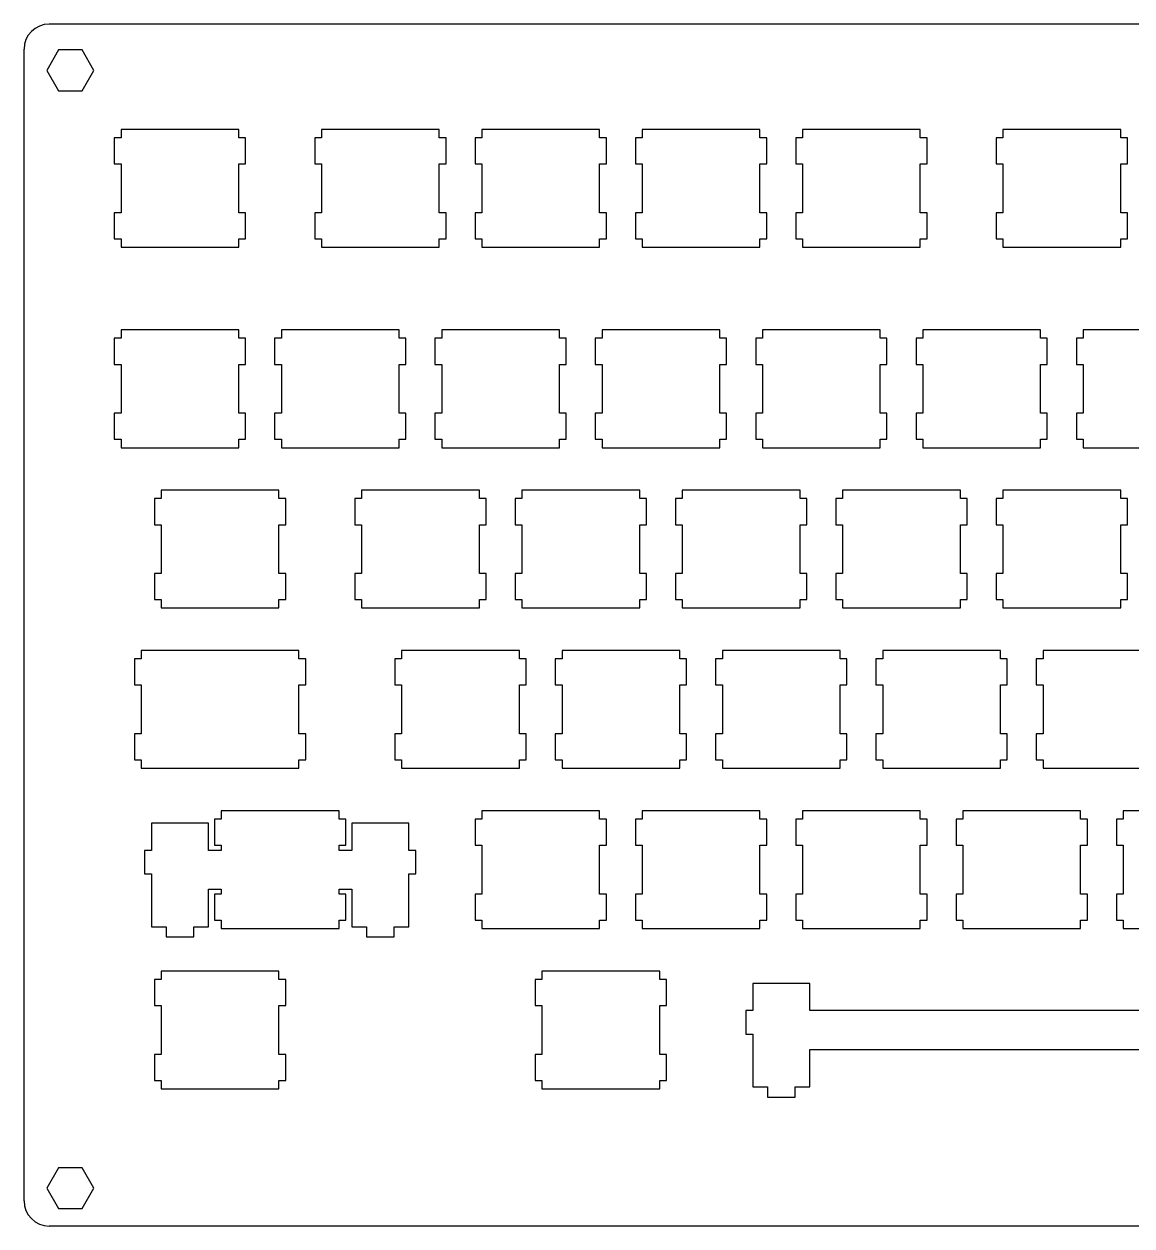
# Model space of a CAD drawing. Extents: x -73 to 335, y -42 to 100.
# Drawn here: x -73.5 to 58.1, y -42.4 to 100.5 of the extents above; entities that cross this region are included whole.
import ezdxf

# ---------------------------------------------------------------- set-up
doc = ezdxf.new("R2010")
doc.units = 0
doc.header["$MEASUREMENT"] = 0

msp = doc.modelspace()

# ---------------------------------------------------------------- linework, layer by layer
at = {"linetype": 'Continuous'}
msp.add_line((241.95, 100.45), (-70.5, 100.45), dxfattribs=at)
at = {"color": 0}
for p, q in [((-73.5, -39.38), (-73.5, 97.45)), ((-61.97, 87.93), (-61.97, 86.93)), ((-47.97, 87.93), (-61.97, 87.93)), ((-47.97, 86.93), (-47.97, 87.93)), ((-38.16, 87.93), (-38.16, 86.93)), ((-24.16, 87.93), (-38.16, 87.93)), ((-24.16, 86.93), (-24.16, 87.93)), ((-19.11, 87.93), (-19.11, 86.93)), ((-5.11, 87.93), (-19.11, 87.93)), ((-5.11, 86.93), (-5.11, 87.93)), ((-0.06, 87.93), (-0.06, 86.93)), ((13.94, 87.93), (-0.06, 87.93)), ((13.94, 86.93), (13.94, 87.93)), ((18.99, 87.93), (18.99, 86.93)), ((32.99, 87.93), (18.99, 87.93)), ((32.99, 86.93), (32.99, 87.93)), ((42.8, 87.93), (42.8, 86.93)), ((56.8, 87.93), (42.8, 87.93)), ((56.8, 86.93), (56.8, 87.93)), ((-61.97, 86.93), (-62.77, 86.93)), ((-62.77, 86.93), (-62.77, 83.83)), ((-47.17, 86.93), (-47.97, 86.93)), ((-47.17, 83.83), (-47.17, 86.93)), ((-38.16, 86.93), (-38.96, 86.93)), ((-38.96, 86.93), (-38.96, 83.83)), ((-23.36, 86.93), (-24.16, 86.93)), ((-23.36, 83.83), (-23.36, 86.93)), ((-19.11, 86.93), (-19.91, 86.93)), ((-19.91, 86.93), (-19.91, 83.83)), ((-4.31, 86.93), (-5.11, 86.93)), ((-4.31, 83.83), (-4.31, 86.93)), ((-0.06, 86.93), (-0.86, 86.93)), ((-0.86, 86.93), (-0.86, 83.83)), ((14.74, 86.93), (13.94, 86.93)), ((14.74, 83.83), (14.74, 86.93)), ((18.99, 86.93), (18.19, 86.93)), ((18.19, 86.93), (18.19, 83.83)), ((33.79, 86.93), (32.99, 86.93)), ((33.79, 83.83), (33.79, 86.93)), ((42.8, 86.93), (42, 86.93)), ((42, 86.93), (42, 83.83)), ((57.6, 86.93), (56.8, 86.93)), ((57.6, 83.83), (57.6, 86.93)), ((-62.77, 83.83), (-61.97, 83.83)), ((-61.97, 83.83), (-61.97, 78.03)), ((-47.97, 78.03), (-47.97, 83.83)), ((-47.97, 83.83), (-47.17, 83.83)), ((-38.96, 83.83), (-38.16, 83.83)), ((-38.16, 83.83), (-38.16, 78.03)), ((-24.16, 78.03), (-24.16, 83.83)), ((-24.16, 83.83), (-23.36, 83.83)), ((-19.91, 83.83), (-19.11, 83.83)), ((-19.11, 83.83), (-19.11, 78.03)), ((-5.11, 78.03), (-5.11, 83.83)), ((-5.11, 83.83), (-4.31, 83.83)), ((-0.86, 83.83), (-0.06, 83.83)), ((-0.06, 83.83), (-0.06, 78.03)), ((13.94, 78.03), (13.94, 83.83)), ((13.94, 83.83), (14.74, 83.83)), ((18.19, 83.83), (18.99, 83.83)), ((18.99, 83.83), (18.99, 78.03)), ((32.99, 78.03), (32.99, 83.83)), ((32.99, 83.83), (33.79, 83.83)), ((42, 83.83), (42.8, 83.83)), ((42.8, 83.83), (42.8, 78.03)), ((56.8, 78.03), (56.8, 83.83)), ((56.8, 83.83), (57.6, 83.83)), ((-61.97, 78.03), (-62.77, 78.03)), ((-62.77, 78.03), (-62.77, 74.93)), ((-47.17, 78.03), (-47.97, 78.03)), ((-47.17, 74.93), (-47.17, 78.03)), ((-38.16, 78.03), (-38.96, 78.03)), ((-38.96, 78.03), (-38.96, 74.93)), ((-23.36, 78.03), (-24.16, 78.03)), ((-23.36, 74.93), (-23.36, 78.03)), ((-19.11, 78.03), (-19.91, 78.03)), ((-19.91, 78.03), (-19.91, 74.93)), ((-4.31, 78.03), (-5.11, 78.03)), ((-4.31, 74.93), (-4.31, 78.03)), ((-0.06, 78.03), (-0.86, 78.03)), ((-0.86, 78.03), (-0.86, 74.93)), ((14.74, 78.03), (13.94, 78.03)), ((14.74, 74.93), (14.74, 78.03)), ((18.99, 78.03), (18.19, 78.03)), ((18.19, 78.03), (18.19, 74.93)), ((33.79, 78.03), (32.99, 78.03)), ((33.79, 74.93), (33.79, 78.03)), ((42.8, 78.03), (42, 78.03)), ((42, 78.03), (42, 74.93)), ((57.6, 78.03), (56.8, 78.03)), ((57.6, 74.93), (57.6, 78.03)), ((-62.77, 74.93), (-61.97, 74.93)), ((-61.97, 74.93), (-61.97, 73.93)), ((-47.97, 73.93), (-47.97, 74.93)), ((-47.97, 74.93), (-47.17, 74.93)), ((-38.96, 74.93), (-38.16, 74.93)), ((-38.16, 74.93), (-38.16, 73.93)), ((-24.16, 73.93), (-24.16, 74.93)), ((-24.16, 74.93), (-23.36, 74.93)), ((-19.91, 74.93), (-19.11, 74.93)), ((-19.11, 74.93), (-19.11, 73.93)), ((-5.11, 73.93), (-5.11, 74.93)), ((-5.11, 74.93), (-4.31, 74.93)), ((-0.86, 74.93), (-0.06, 74.93)), ((-0.06, 74.93), (-0.06, 73.93)), ((13.94, 73.93), (13.94, 74.93)), ((13.94, 74.93), (14.74, 74.93)), ((18.19, 74.93), (18.99, 74.93)), ((18.99, 74.93), (18.99, 73.93)), ((32.99, 73.93), (32.99, 74.93)), ((32.99, 74.93), (33.79, 74.93)), ((42, 74.93), (42.8, 74.93)), ((42.8, 74.93), (42.8, 73.93)), ((56.8, 73.93), (56.8, 74.93)), ((56.8, 74.93), (57.6, 74.93)), ((-61.97, 73.93), (-47.97, 73.93)), ((-38.16, 73.93), (-24.16, 73.93)), ((-19.11, 73.93), (-5.11, 73.93)), ((-0.06, 73.93), (13.94, 73.93)), ((18.99, 73.93), (32.99, 73.93)), ((42.8, 73.93), (56.8, 73.93)), ((-61.97, 63.11), (-62.77, 63.11)), ((-62.77, 63.11), (-62.77, 60.01)), ((-61.97, 64.11), (-61.97, 63.11)), ((-47.97, 64.11), (-61.97, 64.11)), ((-47.97, 63.11), (-47.97, 64.11)), ((-47.17, 63.11), (-47.97, 63.11)), ((-47.17, 60.01), (-47.17, 63.11)), ((-42.92, 63.11), (-43.72, 63.11)), ((-43.72, 63.11), (-43.72, 60.01)), ((-42.92, 64.11), (-42.92, 63.11)), ((-28.92, 64.11), (-42.92, 64.11)), ((-28.92, 63.11), (-28.92, 64.11)), ((-28.12, 63.11), (-28.92, 63.11)), ((-28.12, 60.01), (-28.12, 63.11)), ((-23.87, 63.11), (-24.67, 63.11)), ((-24.67, 63.11), (-24.67, 60.01)), ((-23.87, 64.11), (-23.87, 63.11)), ((-9.87, 64.11), (-23.87, 64.11)), ((-9.87, 63.11), (-9.87, 64.11)), ((-9.07, 63.11), (-9.87, 63.11)), ((-9.07, 60.01), (-9.07, 63.11)), ((-4.82, 63.11), (-5.62, 63.11)), ((-5.62, 63.11), (-5.62, 60.01)), ((-4.82, 64.11), (-4.82, 63.11)), ((9.18, 64.11), (-4.82, 64.11)), ((9.18, 63.11), (9.18, 64.11)), ((9.98, 63.11), (9.18, 63.11)), ((9.98, 60.01), (9.98, 63.11)), ((14.23, 63.11), (13.43, 63.11)), ((13.43, 63.11), (13.43, 60.01)), ((14.23, 64.11), (14.23, 63.11)), ((28.23, 64.11), (14.23, 64.11)), ((28.23, 63.11), (28.23, 64.11)), ((29.03, 63.11), (28.23, 63.11)), ((29.03, 60.01), (29.03, 63.11)), ((33.28, 63.11), (32.48, 63.11)), ((32.48, 63.11), (32.48, 60.01)), ((33.28, 64.11), (33.28, 63.11)), ((47.28, 64.11), (33.28, 64.11)), ((47.28, 63.11), (47.28, 64.11)), ((48.08, 63.11), (47.28, 63.11)), ((48.08, 60.01), (48.08, 63.11)), ((52.33, 63.11), (51.53, 63.11)), ((51.53, 63.11), (51.53, 60.01)), ((52.33, 64.11), (52.33, 63.11)), ((66.33, 64.11), (52.33, 64.11)), ((-62.77, 60.01), (-61.97, 60.01)), ((-61.97, 60.01), (-61.97, 54.21)), ((-47.97, 54.21), (-47.97, 60.01)), ((-47.97, 60.01), (-47.17, 60.01)), ((-43.72, 60.01), (-42.92, 60.01)), ((-42.92, 60.01), (-42.92, 54.21)), ((-28.92, 54.21), (-28.92, 60.01)), ((-28.92, 60.01), (-28.12, 60.01)), ((-24.67, 60.01), (-23.87, 60.01)), ((-23.87, 60.01), (-23.87, 54.21)), ((-9.87, 54.21), (-9.87, 60.01)), ((-9.87, 60.01), (-9.07, 60.01)), ((-5.62, 60.01), (-4.82, 60.01)), ((-4.82, 60.01), (-4.82, 54.21)), ((9.18, 54.21), (9.18, 60.01)), ((9.18, 60.01), (9.98, 60.01)), ((13.43, 60.01), (14.23, 60.01)), ((14.23, 60.01), (14.23, 54.21)), ((28.23, 54.21), (28.23, 60.01)), ((28.23, 60.01), (29.03, 60.01)), ((32.48, 60.01), (33.28, 60.01)), ((33.28, 60.01), (33.28, 54.21)), ((47.28, 54.21), (47.28, 60.01)), ((47.28, 60.01), (48.08, 60.01)), ((51.53, 60.01), (52.33, 60.01)), ((52.33, 60.01), (52.33, 54.21)), ((-61.97, 54.21), (-62.77, 54.21)), ((-62.77, 54.21), (-62.77, 51.11)), ((-47.17, 54.21), (-47.97, 54.21)), ((-47.17, 51.11), (-47.17, 54.21)), ((-42.92, 54.21), (-43.72, 54.21)), ((-43.72, 54.21), (-43.72, 51.11)), ((-28.12, 54.21), (-28.92, 54.21)), ((-28.12, 51.11), (-28.12, 54.21)), ((-23.87, 54.21), (-24.67, 54.21)), ((-24.67, 54.21), (-24.67, 51.11)), ((-9.07, 54.21), (-9.87, 54.21)), ((-9.07, 51.11), (-9.07, 54.21)), ((-4.82, 54.21), (-5.62, 54.21)), ((-5.62, 54.21), (-5.62, 51.11)), ((9.98, 54.21), (9.18, 54.21)), ((9.98, 51.11), (9.98, 54.21)), ((14.23, 54.21), (13.43, 54.21)), ((13.43, 54.21), (13.43, 51.11)), ((29.03, 54.21), (28.23, 54.21)), ((29.03, 51.11), (29.03, 54.21)), ((33.28, 54.21), (32.48, 54.21)), ((32.48, 54.21), (32.48, 51.11)), ((48.08, 54.21), (47.28, 54.21)), ((48.08, 51.11), (48.08, 54.21)), ((52.33, 54.21), (51.53, 54.21)), ((51.53, 54.21), (51.53, 51.11)), ((-62.77, 51.11), (-61.97, 51.11)), ((-61.97, 51.11), (-61.97, 50.11)), ((-61.97, 50.11), (-47.97, 50.11)), ((-47.97, 50.11), (-47.97, 51.11)), ((-47.97, 51.11), (-47.17, 51.11)), ((-43.72, 51.11), (-42.92, 51.11)), ((-42.92, 51.11), (-42.92, 50.11)), ((-42.92, 50.11), (-28.92, 50.11)), ((-28.92, 50.11), (-28.92, 51.11)), ((-28.92, 51.11), (-28.12, 51.11)), ((-24.67, 51.11), (-23.87, 51.11)), ((-23.87, 51.11), (-23.87, 50.11)), ((-23.87, 50.11), (-9.87, 50.11)), ((-9.87, 50.11), (-9.87, 51.11)), ((-9.87, 51.11), (-9.07, 51.11)), ((-5.62, 51.11), (-4.82, 51.11)), ((-4.82, 51.11), (-4.82, 50.11)), ((-4.82, 50.11), (9.18, 50.11)), ((9.18, 50.11), (9.18, 51.11)), ((9.18, 51.11), (9.98, 51.11)), ((13.43, 51.11), (14.23, 51.11)), ((14.23, 51.11), (14.23, 50.11)), ((14.23, 50.11), (28.23, 50.11)), ((28.23, 50.11), (28.23, 51.11)), ((28.23, 51.11), (29.03, 51.11)), ((32.48, 51.11), (33.28, 51.11)), ((33.28, 51.11), (33.28, 50.11)), ((33.28, 50.11), (47.28, 50.11)), ((47.28, 50.11), (47.28, 51.11)), ((47.28, 51.11), (48.08, 51.11)), ((51.53, 51.11), (52.33, 51.11)), ((52.33, 51.11), (52.33, 50.11)), ((52.33, 50.11), (66.33, 50.11)), ((-57.21, 45.06), (-57.21, 44.06)), ((-43.21, 45.06), (-57.21, 45.06)), ((-43.21, 44.06), (-43.21, 45.06)), ((-33.4, 45.06), (-33.4, 44.06)), ((-19.4, 45.06), (-33.4, 45.06)), ((-19.4, 44.06), (-19.4, 45.06)), ((-14.35, 45.06), (-14.35, 44.06)), ((-0.35, 45.06), (-14.35, 45.06)), ((-0.35, 44.06), (-0.35, 45.06)), ((4.7, 45.06), (4.7, 44.06)), ((18.7, 45.06), (4.7, 45.06)), ((18.7, 44.06), (18.7, 45.06)), ((23.75, 45.06), (23.75, 44.06)), ((37.75, 45.06), (23.75, 45.06)), ((37.75, 44.06), (37.75, 45.06)), ((42.8, 45.06), (42.8, 44.06)), ((56.8, 45.06), (42.8, 45.06)), ((56.8, 44.06), (56.8, 45.06)), ((-57.21, 44.06), (-58.01, 44.06)), ((-58.01, 44.06), (-58.01, 40.96)), ((-42.41, 44.06), (-43.21, 44.06)), ((-42.41, 40.96), (-42.41, 44.06)), ((-33.4, 44.06), (-34.2, 44.06)), ((-34.2, 44.06), (-34.2, 40.96)), ((-18.6, 44.06), (-19.4, 44.06)), ((-18.6, 40.96), (-18.6, 44.06)), ((-14.35, 44.06), (-15.15, 44.06)), ((-15.15, 44.06), (-15.15, 40.96)), ((0.45, 44.06), (-0.35, 44.06)), ((0.45, 40.96), (0.45, 44.06)), ((4.7, 44.06), (3.9, 44.06)), ((3.9, 44.06), (3.9, 40.96)), ((19.5, 44.06), (18.7, 44.06)), ((19.5, 40.96), (19.5, 44.06)), ((23.75, 44.06), (22.95, 44.06)), ((22.95, 44.06), (22.95, 40.96)), ((38.55, 44.06), (37.75, 44.06)), ((38.55, 40.96), (38.55, 44.06)), ((42.8, 44.06), (42, 44.06)), ((42, 44.06), (42, 40.96)), ((57.6, 44.06), (56.8, 44.06)), ((57.6, 40.96), (57.6, 44.06)), ((-58.01, 40.96), (-57.21, 40.96)), ((-57.21, 40.96), (-57.21, 35.16)), ((-43.21, 35.16), (-43.21, 40.96)), ((-43.21, 40.96), (-42.41, 40.96)), ((-34.2, 40.96), (-33.4, 40.96)), ((-33.4, 40.96), (-33.4, 35.16)), ((-19.4, 35.16), (-19.4, 40.96)), ((-19.4, 40.96), (-18.6, 40.96)), ((-15.15, 40.96), (-14.35, 40.96)), ((-14.35, 40.96), (-14.35, 35.16)), ((-0.35, 35.16), (-0.35, 40.96)), ((-0.35, 40.96), (0.45, 40.96)), ((3.9, 40.96), (4.7, 40.96)), ((4.7, 40.96), (4.7, 35.16)), ((18.7, 35.16), (18.7, 40.96)), ((18.7, 40.96), (19.5, 40.96)), ((22.95, 40.96), (23.75, 40.96)), ((23.75, 40.96), (23.75, 35.16)), ((37.75, 35.16), (37.75, 40.96)), ((37.75, 40.96), (38.55, 40.96)), ((42, 40.96), (42.8, 40.96)), ((42.8, 40.96), (42.8, 35.16)), ((56.8, 35.16), (56.8, 40.96)), ((56.8, 40.96), (57.6, 40.96)), ((-57.21, 35.16), (-58.01, 35.16)), ((-58.01, 35.16), (-58.01, 32.06)), ((-42.41, 35.16), (-43.21, 35.16)), ((-42.41, 32.06), (-42.41, 35.16)), ((-33.4, 35.16), (-34.2, 35.16)), ((-34.2, 35.16), (-34.2, 32.06)), ((-18.6, 35.16), (-19.4, 35.16)), ((-18.6, 32.06), (-18.6, 35.16)), ((-14.35, 35.16), (-15.15, 35.16)), ((-15.15, 35.16), (-15.15, 32.06)), ((0.45, 35.16), (-0.35, 35.16)), ((0.45, 32.06), (0.45, 35.16)), ((4.7, 35.16), (3.9, 35.16)), ((3.9, 35.16), (3.9, 32.06)), ((19.5, 35.16), (18.7, 35.16)), ((19.5, 32.06), (19.5, 35.16)), ((23.75, 35.16), (22.95, 35.16)), ((22.95, 35.16), (22.95, 32.06)), ((38.55, 35.16), (37.75, 35.16)), ((38.55, 32.06), (38.55, 35.16)), ((42.8, 35.16), (42, 35.16)), ((42, 35.16), (42, 32.06)), ((57.6, 35.16), (56.8, 35.16)), ((57.6, 32.06), (57.6, 35.16)), ((-58.01, 32.06), (-57.21, 32.06)), ((-57.21, 32.06), (-57.21, 31.06)), ((-43.21, 31.06), (-43.21, 32.06)), ((-43.21, 32.06), (-42.41, 32.06)), ((-34.2, 32.06), (-33.4, 32.06)), ((-33.4, 32.06), (-33.4, 31.06)), ((-19.4, 31.06), (-19.4, 32.06)), ((-19.4, 32.06), (-18.6, 32.06)), ((-15.15, 32.06), (-14.35, 32.06)), ((-14.35, 32.06), (-14.35, 31.06)), ((-0.35, 31.06), (-0.35, 32.06)), ((-0.35, 32.06), (0.45, 32.06)), ((3.9, 32.06), (4.7, 32.06)), ((4.7, 32.06), (4.7, 31.06)), ((18.7, 31.06), (18.7, 32.06)), ((18.7, 32.06), (19.5, 32.06)), ((22.95, 32.06), (23.75, 32.06)), ((23.75, 32.06), (23.75, 31.06)), ((37.75, 31.06), (37.75, 32.06)), ((37.75, 32.06), (38.55, 32.06)), ((42, 32.06), (42.8, 32.06)), ((42.8, 32.06), (42.8, 31.06)), ((56.8, 31.06), (56.8, 32.06)), ((56.8, 32.06), (57.6, 32.06)), ((-57.21, 31.06), (-43.21, 31.06)), ((-33.4, 31.06), (-19.4, 31.06)), ((-14.35, 31.06), (-0.35, 31.06)), ((4.7, 31.06), (18.7, 31.06)), ((23.75, 31.06), (37.75, 31.06)), ((42.8, 31.06), (56.8, 31.06)), ((-59.59, 26.01), (-59.59, 25.01)), ((-40.83, 26.01), (-59.59, 26.01)), ((-40.83, 25.01), (-40.83, 26.01)), ((-28.63, 26.01), (-28.63, 25.01)), ((-14.63, 26.01), (-28.63, 26.01)), ((-14.63, 25.01), (-14.63, 26.01)), ((-9.58, 26.01), (-9.58, 25.01)), ((4.42, 26.01), (-9.58, 26.01)), ((4.42, 25.01), (4.42, 26.01)), ((9.47, 26.01), (9.47, 25.01)), ((23.47, 26.01), (9.47, 26.01)), ((23.47, 25.01), (23.47, 26.01)), ((28.52, 26.01), (28.52, 25.01)), ((42.52, 26.01), (28.52, 26.01)), ((42.52, 25.01), (42.52, 26.01)), ((47.57, 26.01), (47.57, 25.01)), ((61.57, 26.01), (47.57, 26.01)), ((-59.59, 25.01), (-60.39, 25.01)), ((-60.39, 25.01), (-60.39, 21.91)), ((-40.03, 25.01), (-40.83, 25.01)), ((-40.03, 21.91), (-40.03, 25.01)), ((-28.63, 25.01), (-29.43, 25.01)), ((-29.43, 25.01), (-29.43, 21.91)), ((-13.83, 25.01), (-14.63, 25.01)), ((-13.83, 21.91), (-13.83, 25.01)), ((-9.58, 25.01), (-10.38, 25.01)), ((-10.38, 25.01), (-10.38, 21.91)), ((5.22, 25.01), (4.42, 25.01)), ((5.22, 21.91), (5.22, 25.01)), ((9.47, 25.01), (8.67, 25.01)), ((8.67, 25.01), (8.67, 21.91)), ((24.27, 25.01), (23.47, 25.01)), ((24.27, 21.91), (24.27, 25.01)), ((28.52, 25.01), (27.72, 25.01)), ((27.72, 25.01), (27.72, 21.91)), ((43.32, 25.01), (42.52, 25.01)), ((43.32, 21.91), (43.32, 25.01)), ((47.57, 25.01), (46.77, 25.01)), ((46.77, 25.01), (46.77, 21.91)), ((-60.39, 21.91), (-59.59, 21.91)), ((-59.59, 21.91), (-59.59, 16.11)), ((-40.83, 16.11), (-40.83, 21.91)), ((-40.83, 21.91), (-40.03, 21.91)), ((-29.43, 21.91), (-28.63, 21.91)), ((-28.63, 21.91), (-28.63, 16.11)), ((-14.63, 16.11), (-14.63, 21.91)), ((-14.63, 21.91), (-13.83, 21.91)), ((-10.38, 21.91), (-9.58, 21.91)), ((-9.58, 21.91), (-9.58, 16.11)), ((4.42, 16.11), (4.42, 21.91)), ((4.42, 21.91), (5.22, 21.91)), ((8.67, 21.91), (9.47, 21.91)), ((9.47, 21.91), (9.47, 16.11)), ((23.47, 16.11), (23.47, 21.91)), ((23.47, 21.91), (24.27, 21.91)), ((27.72, 21.91), (28.52, 21.91)), ((28.52, 21.91), (28.52, 16.11)), ((42.52, 16.11), (42.52, 21.91)), ((42.52, 21.91), (43.32, 21.91)), ((46.77, 21.91), (47.57, 21.91)), ((47.57, 21.91), (47.57, 16.11)), ((-59.59, 16.11), (-60.39, 16.11)), ((-60.39, 16.11), (-60.39, 13.01)), ((-40.03, 16.11), (-40.83, 16.11)), ((-40.03, 13.01), (-40.03, 16.11)), ((-28.63, 16.11), (-29.43, 16.11)), ((-29.43, 16.11), (-29.43, 13.01)), ((-13.83, 16.11), (-14.63, 16.11)), ((-13.83, 13.01), (-13.83, 16.11)), ((-9.58, 16.11), (-10.38, 16.11)), ((-10.38, 16.11), (-10.38, 13.01)), ((5.22, 16.11), (4.42, 16.11)), ((5.22, 13.01), (5.22, 16.11)), ((9.47, 16.11), (8.67, 16.11)), ((8.67, 16.11), (8.67, 13.01)), ((24.27, 16.11), (23.47, 16.11)), ((24.27, 13.01), (24.27, 16.11)), ((28.52, 16.11), (27.72, 16.11)), ((27.72, 16.11), (27.72, 13.01)), ((43.32, 16.11), (42.52, 16.11)), ((43.32, 13.01), (43.32, 16.11)), ((47.57, 16.11), (46.77, 16.11)), ((46.77, 16.11), (46.77, 13.01)), ((-60.39, 13.01), (-59.59, 13.01)), ((-59.59, 13.01), (-59.59, 12.01)), ((-40.83, 12.01), (-40.83, 13.01)), ((-40.83, 13.01), (-40.03, 13.01)), ((-29.43, 13.01), (-28.63, 13.01)), ((-28.63, 13.01), (-28.63, 12.01)), ((-14.63, 12.01), (-14.63, 13.01)), ((-14.63, 13.01), (-13.83, 13.01)), ((-10.38, 13.01), (-9.58, 13.01)), ((-9.58, 13.01), (-9.58, 12.01)), ((4.42, 12.01), (4.42, 13.01)), ((4.42, 13.01), (5.22, 13.01)), ((8.67, 13.01), (9.47, 13.01)), ((9.47, 13.01), (9.47, 12.01)), ((23.47, 12.01), (23.47, 13.01)), ((23.47, 13.01), (24.27, 13.01)), ((27.72, 13.01), (28.52, 13.01)), ((28.52, 13.01), (28.52, 12.01)), ((42.52, 12.01), (42.52, 13.01)), ((42.52, 13.01), (43.32, 13.01)), ((46.77, 13.01), (47.57, 13.01)), ((47.57, 13.01), (47.57, 12.01)), ((-59.59, 12.01), (-40.83, 12.01)), ((-28.63, 12.01), (-14.63, 12.01)), ((-9.58, 12.01), (4.42, 12.01)), ((9.47, 12.01), (23.47, 12.01)), ((28.52, 12.01), (42.52, 12.01)), ((47.57, 12.01), (61.57, 12.01)), ((-50.06, 5.96), (-50.87, 5.96)), ((-50.87, 5.96), (-50.87, 2.86)), ((-50.06, 6.96), (-50.06, 5.96)), ((-36.07, 6.96), (-50.06, 6.96)), ((-36.07, 5.96), (-36.07, 6.96)), ((-35.26, 5.96), (-36.07, 5.96)), ((-35.26, 2.86), (-35.26, 5.96)), ((-19.11, 5.96), (-19.91, 5.96)), ((-19.91, 5.96), (-19.91, 2.86)), ((-19.11, 6.96), (-19.11, 5.96)), ((-5.11, 6.96), (-19.11, 6.96)), ((-5.11, 5.96), (-5.11, 6.96)), ((-4.31, 5.96), (-5.11, 5.96)), ((-4.31, 2.86), (-4.31, 5.96)), ((-0.06, 5.96), (-0.86, 5.96)), ((-0.86, 5.96), (-0.86, 2.86)), ((-0.06, 6.96), (-0.06, 5.96)), ((13.94, 6.96), (-0.06, 6.96)), ((13.94, 5.96), (13.94, 6.96)), ((14.74, 5.96), (13.94, 5.96)), ((14.74, 2.86), (14.74, 5.96)), ((18.99, 5.96), (18.19, 5.96)), ((18.19, 5.96), (18.19, 2.86)), ((18.99, 6.96), (18.99, 5.96)), ((32.99, 6.96), (18.99, 6.96)), ((32.99, 5.96), (32.99, 6.96)), ((33.79, 5.96), (32.99, 5.96)), ((33.79, 2.86), (33.79, 5.96)), ((38.04, 5.96), (37.24, 5.96)), ((37.24, 5.96), (37.24, 2.86)), ((38.04, 6.96), (38.04, 5.96)), ((52.04, 6.96), (38.04, 6.96)), ((52.04, 5.96), (52.04, 6.96)), ((52.84, 5.96), (52.04, 5.96)), ((52.84, 2.86), (52.84, 5.96)), ((57.09, 5.96), (56.29, 5.96)), ((56.29, 5.96), (56.29, 2.86)), ((57.09, 6.96), (57.09, 5.96)), ((71.09, 6.96), (57.09, 6.96)), ((-51.59, 5.49), (-58.34, 5.49)), ((-58.34, 5.49), (-58.34, 2.26)), ((-51.59, 2.26), (-51.59, 5.49)), ((-27.79, 5.49), (-34.54, 5.49)), ((-34.54, 5.49), (-34.54, 2.26)), ((-27.79, 2.26), (-27.79, 5.49)), ((-50.87, 2.86), (-50.06, 2.86)), ((-50.06, 2.86), (-50.06, 2.26)), ((-36.07, 2.26), (-36.07, 2.86)), ((-36.07, 2.86), (-35.26, 2.86)), ((-19.91, 2.86), (-19.11, 2.86)), ((-19.11, 2.86), (-19.11, -2.94)), ((-5.11, -2.94), (-5.11, 2.86)), ((-5.11, 2.86), (-4.31, 2.86)), ((-0.86, 2.86), (-0.06, 2.86)), ((-0.06, 2.86), (-0.06, -2.94)), ((13.94, -2.94), (13.94, 2.86)), ((13.94, 2.86), (14.74, 2.86)), ((18.19, 2.86), (18.99, 2.86)), ((18.99, 2.86), (18.99, -2.94)), ((32.99, -2.94), (32.99, 2.86)), ((32.99, 2.86), (33.79, 2.86)), ((37.24, 2.86), (38.04, 2.86)), ((38.04, 2.86), (38.04, -2.94)), ((52.04, -2.94), (52.04, 2.86)), ((52.04, 2.86), (52.84, 2.86)), ((56.29, 2.86), (57.09, 2.86)), ((57.09, 2.86), (57.09, -2.94)), ((-58.34, 2.26), (-59.17, 2.26)), ((-59.17, 2.26), (-59.17, -0.54)), ((-50.06, 2.26), (-51.59, 2.26)), ((-34.54, 2.26), (-36.07, 2.26)), ((-26.96, 2.26), (-27.79, 2.26)), ((-26.96, -0.54), (-26.96, 2.26)), ((-59.17, -0.54), (-58.34, -0.54)), ((-58.34, -0.54), (-58.34, -6.81)), ((-27.79, -6.81), (-27.79, -0.54)), ((-27.79, -0.54), (-26.96, -0.54)), ((-51.59, -6.81), (-51.59, -2.34)), ((-51.59, -2.34), (-50.06, -2.34)), ((-50.06, -2.34), (-50.06, -2.94)), ((-36.07, -2.94), (-36.07, -2.34)), ((-36.07, -2.34), (-34.54, -2.34)), ((-34.54, -2.34), (-34.54, -6.81)), ((-50.06, -2.94), (-50.87, -2.94)), ((-50.87, -2.94), (-50.87, -6.04)), ((-35.26, -2.94), (-36.07, -2.94)), ((-35.26, -6.04), (-35.26, -2.94)), ((-19.11, -2.94), (-19.91, -2.94)), ((-19.91, -2.94), (-19.91, -6.04)), ((-4.31, -2.94), (-5.11, -2.94)), ((-4.31, -6.04), (-4.31, -2.94)), ((-0.06, -2.94), (-0.86, -2.94)), ((-0.86, -2.94), (-0.86, -6.04)), ((14.74, -2.94), (13.94, -2.94)), ((14.74, -6.04), (14.74, -2.94)), ((18.99, -2.94), (18.19, -2.94)), ((18.19, -2.94), (18.19, -6.04)), ((33.79, -2.94), (32.99, -2.94)), ((33.79, -6.04), (33.79, -2.94)), ((38.04, -2.94), (37.24, -2.94)), ((37.24, -2.94), (37.24, -6.04)), ((52.84, -2.94), (52.04, -2.94)), ((52.84, -6.04), (52.84, -2.94)), ((57.09, -2.94), (56.29, -2.94)), ((56.29, -2.94), (56.29, -6.04)), ((-58.34, -6.81), (-56.61, -6.81)), ((-56.61, -6.81), (-56.61, -8.01)), ((-53.32, -8.01), (-53.32, -6.81)), ((-53.32, -6.81), (-51.59, -6.81)), ((-50.87, -6.04), (-50.06, -6.04)), ((-50.06, -6.04), (-50.06, -7.04)), ((-50.06, -7.04), (-36.07, -7.04)), ((-36.07, -7.04), (-36.07, -6.04)), ((-36.07, -6.04), (-35.26, -6.04)), ((-34.54, -6.81), (-32.81, -6.81)), ((-32.81, -6.81), (-32.81, -8.01)), ((-29.52, -8.01), (-29.52, -6.81)), ((-29.52, -6.81), (-27.79, -6.81)), ((-19.91, -6.04), (-19.11, -6.04)), ((-19.11, -6.04), (-19.11, -7.04)), ((-19.11, -7.04), (-5.11, -7.04)), ((-5.11, -7.04), (-5.11, -6.04)), ((-5.11, -6.04), (-4.31, -6.04)), ((-0.86, -6.04), (-0.06, -6.04)), ((-0.06, -6.04), (-0.06, -7.04)), ((-0.06, -7.04), (13.94, -7.04)), ((13.94, -7.04), (13.94, -6.04)), ((13.94, -6.04), (14.74, -6.04)), ((18.19, -6.04), (18.99, -6.04)), ((18.99, -6.04), (18.99, -7.04)), ((18.99, -7.04), (32.99, -7.04)), ((32.99, -7.04), (32.99, -6.04)), ((32.99, -6.04), (33.79, -6.04)), ((37.24, -6.04), (38.04, -6.04)), ((38.04, -6.04), (38.04, -7.04)), ((38.04, -7.04), (52.04, -7.04)), ((52.04, -7.04), (52.04, -6.04)), ((52.04, -6.04), (52.84, -6.04)), ((56.29, -6.04), (57.09, -6.04)), ((57.09, -6.04), (57.09, -7.04)), ((57.09, -7.04), (71.09, -7.04)), ((-56.61, -8.01), (-53.32, -8.01)), ((-32.81, -8.01), (-29.52, -8.01)), ((-57.21, -12.09), (-57.21, -13.09)), ((-43.21, -12.09), (-57.21, -12.09)), ((-43.21, -13.09), (-43.21, -12.09)), ((-11.97, -12.09), (-11.97, -13.09)), ((2.03, -12.09), (-11.97, -12.09)), ((2.03, -13.09), (2.03, -12.09)), ((-57.21, -13.09), (-58.01, -13.09)), ((-58.01, -13.09), (-58.01, -16.19)), ((-42.41, -13.09), (-43.21, -13.09)), ((-42.41, -16.19), (-42.41, -13.09)), ((-11.97, -13.09), (-12.77, -13.09)), ((-12.77, -13.09), (-12.77, -16.19)), ((2.84, -13.09), (2.03, -13.09)), ((2.84, -16.19), (2.84, -13.09)), ((19.85, -13.56), (13.1, -13.56)), ((13.1, -13.56), (13.1, -16.79)), ((19.85, -16.79), (19.85, -13.56)), ((-58.01, -16.19), (-57.21, -16.19)), ((-57.21, -16.19), (-57.21, -21.99)), ((-43.21, -21.99), (-43.21, -16.19)), ((-43.21, -16.19), (-42.41, -16.19)), ((-12.77, -16.19), (-11.97, -16.19)), ((-11.97, -16.19), (-11.97, -21.99)), ((2.03, -21.99), (2.03, -16.19)), ((2.03, -16.19), (2.84, -16.19)), ((13.1, -16.79), (12.27, -16.79)), ((12.27, -16.79), (12.27, -19.59)), ((59.47, -16.79), (19.85, -16.79)), ((12.27, -19.59), (13.1, -19.59)), ((13.1, -19.59), (13.1, -25.86)), ((19.85, -25.86), (19.85, -21.39)), ((19.85, -21.39), (59.47, -21.39)), ((-57.21, -21.99), (-58.01, -21.99)), ((-58.01, -21.99), (-58.01, -25.09)), ((-42.41, -21.99), (-43.21, -21.99)), ((-42.41, -25.09), (-42.41, -21.99)), ((-11.97, -21.99), (-12.77, -21.99)), ((-12.77, -21.99), (-12.77, -25.09)), ((2.84, -21.99), (2.03, -21.99)), ((2.84, -25.09), (2.84, -21.99)), ((-58.01, -25.09), (-57.21, -25.09)), ((-57.21, -25.09), (-57.21, -26.09)), ((-43.21, -26.09), (-43.21, -25.09)), ((-43.21, -25.09), (-42.41, -25.09)), ((-12.77, -25.09), (-11.97, -25.09)), ((-11.97, -25.09), (-11.97, -26.09)), ((2.03, -26.09), (2.03, -25.09)), ((2.03, -25.09), (2.84, -25.09)), ((-57.21, -26.09), (-43.21, -26.09)), ((-11.97, -26.09), (2.03, -26.09)), ((13.1, -25.86), (14.82, -25.86)), ((14.82, -25.86), (14.82, -27.06)), ((14.82, -27.06), (18.12, -27.06)), ((18.12, -27.06), (18.12, -25.86)), ((18.12, -25.86), (19.85, -25.86)), ((332.03, -42.38), (-70.5, -42.38))]:
    msp.add_line(p, q, dxfattribs=at)
at = {"linetype": 'Continuous'}
for points in [[(-69.4, 97.38), (-70.8, 94.95), (-69.4, 92.53), (-66.6, 92.53), (-65.2, 94.95), (-66.6, 97.38)], [(-69.4, -35.45), (-70.8, -37.88), (-69.4, -40.3), (-66.6, -40.3), (-65.2, -37.88), (-66.6, -35.45)]]:
    msp.add_lwpolyline(points, close=True, dxfattribs=at)
at = {"color": 0}
for centre, start, end in [((-70.5, 97.45), 90, 180), ((-70.5, -39.38), 180, 270)]:
    msp.add_arc(centre, 3, start, end, dxfattribs=at)

doc.saveas('drawing.dxf')
